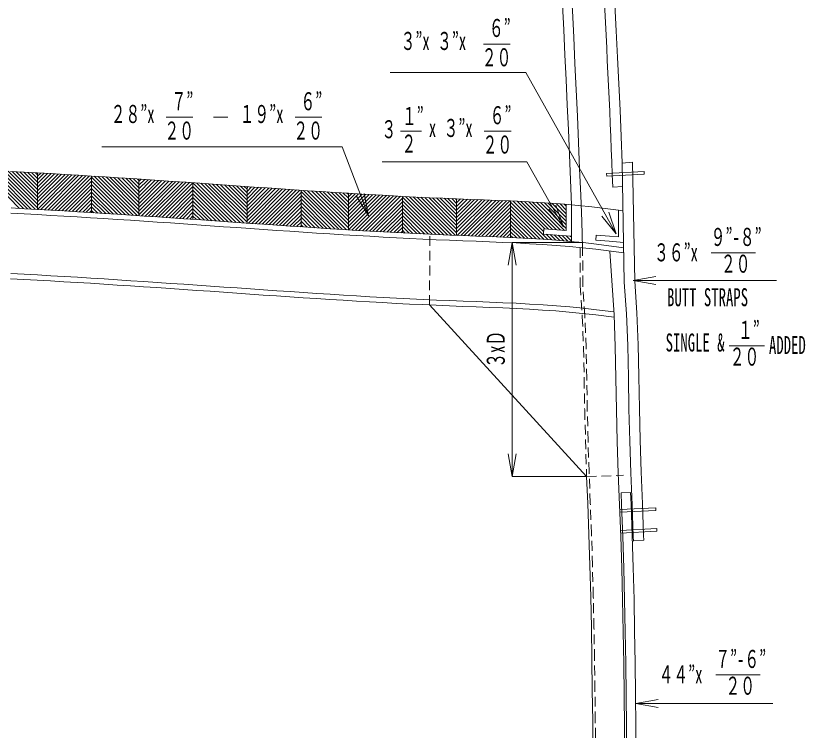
# Model space of a CAD drawing. Units: millimetres, scale not verified. Extents: x -8222 to 8222, y -5815 to 5815.
# Drawn here: x 2567 to 4492, y -820 to 921 of the extents above; entities that cross this region are included whole.
import ezdxf
from ezdxf.enums import TextEntityAlignment as Align

# ---------------------------------------------------------------- set-up
doc = ezdxf.new("R2010")
doc.units = ezdxf.units.MM
doc.header["$LTSCALE"] = 20
doc.linetypes.add('DASHED1', pattern=[1.8, 1.2, -0.6])
doc.layers.add('0-0_0', color=3, linetype='Continuous', lineweight=18)
doc.layers.add('0-2_寸法', color=2, linetype='Continuous', lineweight=18)
doc.styles.add('ＭＳ ゴシック', font='')
doc.styles.get('ＭＳ ゴシック').set_extended_font_data('MS Gothic')

msp = doc.modelspace()

# ---------------------------------------------------------------- linework, layer by layer
at = {"layer": '0-0_0'}
for p, q in [((4045.47, 562.41), (4070.77, 564.7)), ((2594.95, 450.75), (2504.27, 541.43)), ((2604.46, 450.22), (2510.38, 544.3)), ((2613.98, 449.69), (2519.84, 543.82)), ((2619.68, 452.96), (2529.32, 543.32)), ((2619.68, 461.94), (2538.8, 542.82)), ((2619.68, 470.92), (2548.28, 542.33)), ((2619.68, 479.9), (2557.77, 541.82)), ((2619.68, 488.88), (2567.26, 541.3)), ((2619.68, 497.87), (2576.76, 540.79)), ((2619.68, 506.85), (2586.25, 540.28)), ((2619.68, 515.83), (2595.76, 539.75)), ((2619.68, 524.81), (2605.27, 539.22)), ((4007.37, 537.06), (4098.77, 541.45)), ((4099.08, 535.11), (4098.77, 541.45)), ((2585.44, 451.28), (2504.27, 532.45)), ((2575.94, 451.8), (2504.27, 523.47)), ((2619.68, 533.79), (2614.78, 538.69)), ((2619.68, 538.41), (2619.68, 449.37)), ((2619.68, 530.35), (2627.3, 537.98)), ((2619.68, 521.37), (2635.8, 537.49)), ((2619.68, 512.39), (2644.29, 537)), ((2619.68, 503.41), (2652.79, 536.52)), ((2619.68, 494.43), (2661.27, 536.02)), ((2619.68, 485.45), (2669.75, 535.52)), ((2619.68, 476.47), (2678.24, 535.03)), ((2619.68, 467.49), (2686.72, 534.53)), ((2619.68, 458.51), (2695.19, 534.02)), ((2619.68, 449.53), (2703.66, 533.51)), ((2628.02, 448.89), (2712.14, 533)), ((2636.51, 448.4), (2720.61, 532.49)), ((2645.01, 447.92), (2729.07, 531.98)), ((2653.5, 447.43), (2737.53, 531.46)), ((2661.98, 446.93), (2745.99, 530.94)), ((2670.46, 446.43), (2751.53, 527.5)), ((2751.53, 530.6), (2751.53, 441.53)), ((2843.52, 435.68), (2751.53, 527.66)), ((2853.12, 435.05), (2757.97, 530.2)), ((2862.74, 434.41), (2767.55, 529.6)), ((2866.87, 439.26), (2777.13, 529)), ((2866.87, 448.24), (2786.71, 528.4)), ((2866.87, 457.22), (2796.3, 527.79)), ((2866.87, 466.2), (2805.89, 527.18)), ((2866.87, 475.18), (2815.48, 526.57)), ((2866.87, 484.16), (2825.08, 525.95)), ((2866.87, 493.14), (2834.68, 525.33)), ((2866.87, 502.12), (2844.28, 524.71)), ((2866.87, 511.1), (2853.89, 524.09)), ((2866.87, 520.08), (2863.5, 523.46)), ((2866.87, 523.23), (2866.87, 434.14)), ((2866.87, 517.12), (2872.61, 522.86)), ((2866.87, 508.14), (2881.04, 522.3)), ((2866.87, 499.16), (2889.46, 521.74)), ((2866.87, 490.18), (2897.88, 521.18)), ((2866.87, 481.2), (2906.3, 520.62)), ((2866.87, 472.22), (2914.72, 520.06)), ((4007.67, 530.72), (4007.37, 537.06)), ((4007.67, 530.72), (4099.08, 535.11)), ((2678.94, 445.93), (2751.53, 518.52)), ((2687.42, 445.43), (2751.53, 509.54)), ((2695.89, 444.92), (2751.53, 500.56)), ((2833.91, 436.3), (2751.53, 518.68)), ((2824.31, 436.92), (2751.53, 509.7)), ((2814.71, 437.54), (2751.53, 500.72)), ((2866.87, 463.24), (2923.13, 519.49)), ((2866.87, 454.26), (2931.54, 518.92)), ((2866.87, 445.28), (2939.95, 518.36)), ((2866.87, 436.3), (2948.37, 517.79)), ((2873.28, 433.72), (2956.77, 517.21)), ((2881.7, 433.16), (2965.18, 516.64)), ((2890.12, 432.6), (2973.58, 516.06)), ((2898.54, 432.04), (2981.99, 515.49)), ((2906.96, 431.48), (2990.39, 514.91)), ((2915.37, 430.91), (2998.66, 514.2)), ((2923.78, 430.34), (2998.66, 505.22)), ((2998.66, 514.33), (2998.66, 425.21)), ((3094.13, 418.55), (2998.66, 514.02)), ((3084.47, 419.22), (2998.66, 505.04)), ((3103.79, 417.87), (3007.97, 513.69)), ((3113.44, 417.2), (3017.62, 513.02)), ((3123.09, 416.52), (3027.27, 512.35)), ((3130.42, 418.18), (3036.92, 511.68)), ((3130.42, 427.16), (3046.57, 511)), ((3130.42, 436.14), (3056.23, 510.33)), ((3130.42, 445.12), (3065.89, 509.65)), ((3130.42, 454.1), (3075.54, 508.98)), ((3130.42, 463.08), (3085.2, 508.3)), ((3130.42, 472.06), (3094.85, 507.63)), ((3130.42, 481.04), (3104.51, 506.95)), ((3130.42, 490.02), (3114.17, 506.27)), ((3130.42, 499), (3123.82, 505.6)), ((3130.42, 505.14), (3130.42, 416.01)), ((3130.42, 502.28), (3133.09, 504.95)), ((3130.42, 493.3), (3141.49, 504.36)), ((3130.42, 484.32), (3149.88, 503.78)), ((3130.42, 475.34), (3158.28, 503.19)), ((3130.42, 466.36), (3166.68, 502.61)), ((3130.42, 457.38), (3175.07, 502.03)), ((3130.42, 448.4), (3183.47, 501.45)), ((3130.42, 439.42), (3191.87, 500.87)), ((4022.25, 503.31), (4046.46, 505.5)), ((2704.36, 444.41), (2751.53, 491.58)), ((2712.83, 443.9), (2751.53, 482.6)), ((2805.12, 438.15), (2751.53, 491.74)), ((2795.53, 438.76), (2751.53, 482.75)), ((2932.19, 429.77), (2998.66, 496.24)), ((2940.6, 429.2), (2998.66, 487.26)), ((3074.82, 419.9), (2998.66, 496.06)), ((3065.16, 420.57), (2998.66, 487.08)), ((3130.42, 430.44), (3200.27, 500.29)), ((3130.42, 421.46), (3208.68, 499.71)), ((3133.73, 415.78), (3217.08, 499.13)), ((3142.12, 415.2), (3225.49, 498.56)), ((3150.52, 414.61), (3233.9, 497.99)), ((3158.92, 414.03), (3242.31, 497.42)), ((3167.32, 413.45), (3250.72, 496.85)), ((3175.71, 412.87), (3259.13, 496.29)), ((3184.12, 412.29), (3262.2, 490.37)), ((3192.52, 411.71), (3262.2, 481.39)), ((3262.2, 496.08), (3262.2, 406.98)), ((3354.11, 401.03), (3262.2, 492.95)), ((3344.53, 401.63), (3262.2, 483.97)), ((3363.7, 400.43), (3268.46, 495.66)), ((3373.26, 399.84), (3278.09, 495.02)), ((3377.53, 404.55), (3287.7, 494.39)), ((3377.53, 413.53), (3297.31, 493.75)), ((3377.53, 422.51), (3306.92, 493.12)), ((3377.53, 431.49), (3316.53, 492.5)), ((3377.53, 440.47), (3326.12, 491.88)), ((3377.53, 449.45), (3335.72, 491.27)), ((3377.53, 458.43), (3345.31, 490.65)), ((3377.53, 467.42), (3354.89, 490.06)), ((3377.53, 476.4), (3364.47, 489.46)), ((3377.53, 485.38), (3374.05, 488.86)), ((3377.53, 488.64), (3377.53, 399.58)), ((3377.53, 479.98), (3385.7, 488.15)), ((3377.53, 471), (3394.17, 487.64)), ((3377.53, 462.02), (3402.64, 487.13)), ((3377.53, 453.04), (3411.11, 486.62)), ((3377.53, 444.06), (3419.6, 486.12)), ((3377.53, 435.08), (3428.08, 485.63)), ((3377.53, 426.1), (3436.57, 485.13)), ((3377.53, 417.12), (3445.06, 484.64)), ((3377.53, 408.14), (3453.56, 484.17)), ((3377.93, 399.56), (3462.07, 483.7)), ((3386.4, 399.04), (3470.58, 483.22)), ((3394.86, 398.53), (3479.09, 482.75)), ((3403.34, 398.03), (3487.62, 482.3)), ((3411.82, 397.53), (3496.14, 481.85)), ((3420.3, 397.03), (3504.67, 481.4)), ((2721.3, 443.39), (2751.53, 473.62)), ((2729.76, 442.87), (2751.53, 464.64)), ((2785.94, 439.37), (2751.53, 473.77)), ((2776.35, 439.98), (2751.53, 464.79)), ((2949.01, 428.63), (2998.66, 478.28)), ((2957.41, 428.05), (2998.66, 469.3)), ((3055.51, 421.25), (2998.66, 478.1)), ((3045.85, 421.92), (2998.66, 469.12)), ((3200.92, 411.13), (3262.2, 472.41)), ((3209.33, 410.56), (3262.2, 463.43)), ((3334.95, 402.23), (3262.2, 474.99)), ((3325.36, 402.85), (3262.2, 466.01)), ((3428.79, 396.53), (3509.4, 477.15)), ((3437.28, 396.05), (3509.4, 468.17)), ((3509.4, 481.15), (3509.4, 392.14)), ((3600.78, 387.86), (3509.4, 479.23)), ((3591.4, 388.25), (3509.4, 470.25)), ((3610.14, 387.47), (3516.84, 480.77)), ((3619.51, 387.08), (3526.29, 480.3)), ((3628.87, 386.7), (3535.75, 479.82)), ((3638.21, 386.34), (3545.19, 479.36)), ((3641.35, 392.18), (3554.62, 478.92)), ((3641.35, 401.16), (3564.04, 478.47)), ((3641.35, 410.14), (3573.46, 478.03)), ((3641.35, 419.12), (3582.86, 477.61)), ((3641.35, 428.1), (3592.25, 477.21)), ((3641.35, 437.08), (3601.64, 476.8)), ((3641.35, 446.06), (3611.02, 476.4)), ((3641.35, 455.04), (3620.38, 476.02)), ((3641.35, 464.02), (3629.73, 475.64)), ((3641.35, 473), (3639.09, 475.26)), ((3641.35, 475.17), (3641.35, 386.22)), ((3641.35, 474.39), (3642.1, 475.14)), ((3641.35, 465.41), (3650.75, 474.81)), ((3641.35, 456.43), (3659.4, 474.48)), ((3641.35, 447.45), (3668.05, 474.15)), ((3641.35, 438.47), (3676.7, 473.82)), ((3641.35, 429.49), (3685.35, 473.49)), ((3641.35, 420.51), (3694.01, 473.16)), ((3641.35, 411.53), (3702.66, 472.84)), ((3641.35, 402.55), (3711.3, 472.5)), ((3641.35, 393.57), (3719.94, 472.16)), ((3642.92, 386.16), (3728.58, 471.81)), ((3651.56, 385.82), (3737.21, 471.47)), ((3660.21, 385.48), (3745.83, 471.11)), ((3668.86, 385.16), (3754.44, 470.74)), ((3677.51, 384.83), (3763.05, 470.36)), ((3686.16, 384.5), (3771.65, 469.99)), ((3694.81, 384.17), (3773.33, 462.69)), ((3773.33, 469.92), (3773.33, 380.9)), ((3864.36, 375.72), (3773.33, 466.75)), ((3853.79, 395.27), (3779.44, 469.62)), ((3856.28, 401.76), (3788.88, 469.16)), ((3865.95, 401.07), (3798.32, 468.7)), ((3875.62, 400.38), (3807.77, 468.23)), ((3885.28, 399.7), (3817.28, 467.7)), ((3895.06, 398.9), (3826.79, 467.17)), ((3904.85, 398.09), (3836.31, 466.63)), ((3908.91, 403.01), (3845.88, 466.04)), ((3908.91, 411.99), (3855.49, 465.42)), ((3908.91, 420.97), (3865.09, 464.79)), ((3908.91, 429.95), (3874.72, 464.14)), ((3908.91, 438.93), (3884.44, 463.4)), ((3908.91, 447.91), (3894.16, 462.67)), ((2738.22, 442.35), (2751.53, 455.66)), ((2746.68, 441.83), (2751.53, 446.68)), ((2766.77, 440.58), (2751.53, 455.81)), ((2757.19, 441.18), (2751.53, 446.83)), ((2965.82, 427.48), (2998.66, 460.32)), ((2974.22, 426.9), (2998.66, 451.34)), ((3036.2, 422.6), (2998.66, 460.14)), ((3026.55, 423.27), (2998.66, 451.16)), ((3217.73, 409.98), (3262.2, 454.45)), ((3226.14, 409.41), (3262.2, 445.47)), ((3315.76, 403.47), (3262.2, 457.03)), ((3306.16, 404.08), (3262.2, 448.05)), ((3445.78, 395.57), (3509.4, 459.19)), ((3454.29, 395.09), (3509.4, 450.21)), ((3582, 388.67), (3509.4, 461.27)), ((3572.6, 389.09), (3509.4, 452.29)), ((3563.2, 389.51), (3509.4, 443.31)), ((3703.46, 383.84), (3773.33, 453.71)), ((3712.1, 383.5), (3773.33, 444.73)), ((3854.69, 376.41), (3773.33, 457.77)), ((3845.11, 377.01), (3773.33, 448.79)), ((3908.91, 456.89), (3903.87, 461.93)), ((3921.61, 460.38), (3921.61, 371.15)), ((2982.62, 426.32), (2998.66, 442.36)), ((2991.02, 425.74), (2998.66, 433.38)), ((3016.89, 423.94), (2998.66, 442.18)), ((3007.24, 424.61), (2998.66, 433.2)), ((3234.55, 408.84), (3262.2, 436.49)), ((3242.96, 408.27), (3262.2, 427.51)), ((3296.55, 404.71), (3262.2, 439.07)), ((3286.94, 405.34), (3262.2, 430.09)), ((3462.79, 394.61), (3509.4, 441.23)), ((3471.31, 394.15), (3509.4, 432.25)), ((3553.78, 389.95), (3509.4, 434.33)), ((3544.34, 390.41), (3509.4, 425.35)), ((3720.75, 383.17), (3773.33, 435.75)), ((3729.38, 382.81), (3773.33, 426.77)), ((3835.54, 377.59), (3773.33, 439.81)), ((3825.98, 378.18), (3773.33, 430.83)), ((3251.38, 407.71), (3262.2, 418.53)), ((3259.79, 407.14), (3262.2, 409.55)), ((3277.33, 405.98), (3262.2, 421.11)), ((3267.71, 406.61), (3262.2, 412.12)), ((3479.83, 393.69), (3509.4, 423.27)), ((3488.35, 393.23), (3509.4, 414.29)), ((3496.88, 392.78), (3509.4, 405.31)), ((3534.91, 390.86), (3509.4, 416.37)), ((3525.47, 391.32), (3509.4, 407.39)), ((3738, 382.45), (3773.33, 417.79)), ((3746.62, 382.1), (3773.33, 408.81)), ((3816.45, 378.73), (3773.33, 421.84)), ((3806.97, 379.23), (3773.33, 412.86)), ((3505.42, 392.34), (3509.4, 396.33)), ((3516.01, 391.8), (3509.4, 398.41)), ((3755.24, 381.74), (3773.33, 399.83)), ((3763.83, 381.34), (3773.33, 390.85)), ((3797.49, 379.72), (3773.33, 403.88)), ((3788.01, 380.22), (3773.33, 394.9)), ((3778.6, 380.66), (3773.33, 385.92)), ((3874.03, 375.03), (3860.32, 388.74)), ((3883.69, 374.34), (3869.99, 388.05)), ((3893.47, 373.55), (3879.66, 387.36)), ((3903.27, 372.73), (3889.37, 386.63)), ((3913.06, 371.92), (3899.16, 385.82)), ((3772.41, 380.95), (3773.33, 381.87)), ((3921.61, 372.35), (3908.96, 385)), ((3921.61, 381.33), (3918.75, 384.19)), ((3575.49, 216.45), (3958.69, -201.87)), ((4065.71, -240.93), (4042.87, -241.83)), ((4039.35, -282.33), (4127.07, -277.82)), ((4039.59, -288.67), (4127.4, -284.17)), ((4127.07, -277.82), (4127.4, -284.17)), ((4041.24, -333.09), (4129.67, -328.56)), ((4041.48, -339.44), (4130, -334.9)), ((4129.67, -328.56), (4130, -334.9)), ((4097.96, -356.62), (4072.59, -357.42))]:
    msp.add_line(p, q, dxfattribs=at)
at = {"layer": '0-0_0', "color": 1, "linetype": 'DASHED1'}
for p, q in [((3575.49, 216.45), (3576.36, 388.92)), ((3958.69, -201.87), (4048.78, -198.73))]:
    msp.add_line(p, q, dxfattribs=at)
at = {"layer": '0-0_0'}
for points in [[(4045.47, 562.41), (4050.53, 272.16), (4055.82, 194.78), (4058.93, 117.27), (4060.58, 39.73), (4061.84, -37.83), (4063.7, -115.37), (4066.4, -192.89), (4069.43, -270.4), (4072.32, -347.91), (4072.67, -358.91)], [(4070.77, 564.7), (4075.83, 274.45), (4081.12, 197.07), (4084.22, 119.57), (4085.88, 42.02), (4087.14, -35.54), (4089, -113.08), (4091.69, -190.6), (4094.73, -268.11), (4097.62, -345.62), (4097.97, -356.62)], [(2553.74, 542.04), (2586.71, 540.25), (2619.68, 538.41), (2652.65, 536.53), (2685.61, 534.59), (2718.58, 532.62), (2751.53, 530.6), (2784.49, 528.54), (2817.45, 526.45), (2850.4, 524.32), (2883.35, 522.15), (2916.3, 519.95), (2949.24, 517.73), (2982.19, 515.47), (3015.13, 513.2), (3048.07, 510.9), (3081.01, 508.6), (3113.95, 506.29), (3146.89, 503.99), (3179.84, 501.7), (3212.78, 499.43), (3245.72, 497.18), (3278.67, 494.98), (3311.62, 492.81), (3344.57, 490.7)], [(3344.57, 490.7), (3377.53, 488.64), (3410.49, 486.65), (3443.46, 484.73), (3476.43, 482.9), (3509.4, 481.15), (3542.38, 479.49), (3575.37, 477.94), (3608.36, 476.5), (3641.35, 475.17), (3674.35, 473.91), (3707.35, 472.66), (3740.34, 471.35), (3773.33, 469.92), (3806.31, 468.31), (3839.28, 466.47), (3872.24, 464.33), (3905.16, 461.83), (3938.06, 458.93), (3970.9, 455.56), (4003.69, 451.66), (4036.41, 447.2), (4047.5, 445.51)], [(2749.74, 441.64), (2717.3, 443.63), (2684.85, 445.58), (2652.39, 447.49), (2619.94, 449.36), (2587.48, 451.17), (2555.02, 452.94)], [(3921.61, 383.95), (3886.05, 386.91), (3853.42, 389.23), (3854.19, 401.91), (3887.02, 399.57), (3908.91, 397.75), (3908.91, 460.38)], [(4049.06, 368.79), (4013.5, 371.75), (3980.87, 374.07), (3981.64, 386.75), (4014.47, 384.41), (4036.36, 382.59), (4036.36, 447.2)], [(2748.96, 428.97), (2716.53, 430.96), (2684.09, 432.91), (2651.66, 434.81), (2619.22, 436.68), (2586.78, 438.49), (2554.34, 440.26)], [(4049.28, 343.15), (3981.1, 352.09), (3948.81, 355.75), (3916.47, 358.89), (3884.09, 361.58), (3851.68, 363.89), (3819.25, 365.86), (3786.8, 367.57), (3754.35, 369.06), (3721.88, 370.41), (3689.42, 371.67), (3656.95, 372.9), (3624.48, 374.16), (3592.02, 375.51), (3559.56, 376.96), (3527.11, 378.52), (3494.66, 380.18), (3462.21, 381.92), (3429.77, 383.75), (3397.34, 385.66), (3364.91, 387.63), (3332.48, 389.66), (3300.05, 391.75), (3267.63, 393.89), (3235.21, 396.06), (3202.8, 398.27), (3170.38, 400.5), (3137.97, 402.75), (3105.56, 405.02), (3073.15, 407.28), (3040.73, 409.55), (3008.32, 411.81), (2975.91, 414.05), (2943.49, 416.28), (2911.07, 418.48), (2878.65, 420.64), (2846.23, 422.77), (2813.81, 424.87), (2781.38, 426.94), (2748.96, 428.97)], [(4049.06, 355.99), (3982.63, 364.7), (3950.14, 368.38), (3917.61, 371.54), (3885.07, 374.25), (3852.52, 376.56), (3819.97, 378.54), (3787.43, 380.25), (3754.9, 381.75), (3722.39, 383.1), (3689.91, 384.36), (3657.44, 385.59), (3624.99, 386.85), (3592.57, 388.19), (3560.15, 389.65), (3527.73, 391.2), (3495.32, 392.86), (3462.91, 394.6), (3430.5, 396.43), (3398.09, 398.33), (3365.69, 400.3), (3333.28, 402.34), (3300.88, 404.42), (3268.48, 406.56), (3236.06, 408.74), (3203.66, 410.94), (3171.26, 413.17), (3138.85, 415.42), (3106.44, 417.69), (3074.03, 419.95), (3041.62, 422.22), (3009.2, 424.48), (2976.78, 426.72), (2944.36, 428.95), (2911.93, 431.15), (2879.5, 433.31), (2847.06, 435.45), (2814.62, 437.55), (2782.18, 439.61), (2749.74, 441.64)], [(4051.96, -1352.87), (4053.57, -1275.64), (4054.09, -1198.38), (4053.77, -1121.1), (4053.06, -1043.8), (4052.35, -966.48), (4051.68, -889.17), (4050.96, -811.86), (4050.13, -734.55), (4049.11, -657.25), (4047.83, -579.96), (4046.22, -502.68), (4044.23, -425.42), (4041.81, -348.16), (4038.92, -270.92), (4035.89, -193.65), (4033.19, -116.34), (4031.3, -39), (4030.05, 38.32), (4028.43, 115.56), (4025.41, 192.7), (4014.82, 347.67)], [(2749.44, 281.86), (2717, 283.85), (2684.55, 285.8), (2652.1, 287.71), (2619.64, 289.57), (2587.18, 291.39), (2554.72, 293.16)], [(2748.66, 269.18), (2716.23, 271.17), (2683.79, 273.12), (2651.36, 275.03), (2618.92, 276.89), (2586.48, 278.71), (2554.04, 280.48)], [(4024.95, 199.33), (3982.34, 204.91), (3949.84, 208.59), (3917.31, 211.75), (3884.77, 214.46), (3852.22, 216.78), (3819.67, 218.76), (3787.13, 220.47), (3754.6, 221.97), (3722.09, 223.32), (3689.61, 224.57), (3657.14, 225.8), (3624.69, 227.07), (3592.27, 228.41), (3559.85, 229.86), (3527.44, 231.42), (3495.02, 233.07), (3462.61, 234.82), (3430.2, 236.65), (3397.8, 238.55), (3365.39, 240.52), (3332.98, 242.55), (3300.58, 244.64), (3268.18, 246.77), (3235.77, 248.95), (3203.36, 251.16), (3170.96, 253.39), (3138.55, 255.64), (3106.14, 257.9), (3073.73, 260.17), (3041.32, 262.43), (3008.9, 264.69), (2976.48, 266.94), (2944.06, 269.16), (2911.63, 271.36), (2879.2, 273.53), (2846.76, 275.66), (2814.33, 277.76), (2781.89, 279.83), (2749.44, 281.86)], [(4025.65, 186.43), (3980.8, 192.31), (3948.51, 195.96), (3916.17, 199.1), (3883.79, 201.8), (3851.38, 204.1), (3818.95, 206.08), (3786.51, 207.78), (3754.05, 209.28), (3721.59, 210.63), (3689.12, 211.88), (3656.65, 213.11), (3624.18, 214.38), (3591.72, 215.72), (3559.26, 217.18), (3526.81, 218.73), (3494.36, 220.39), (3461.91, 222.14), (3429.47, 223.97), (3397.04, 225.87), (3364.61, 227.84), (3332.18, 229.88), (3299.75, 231.97), (3267.33, 234.1), (3234.92, 236.28), (3202.5, 238.49), (3170.08, 240.72), (3137.67, 242.97), (3105.26, 245.23), (3072.85, 247.5), (3040.43, 249.77), (3008.02, 252.02), (2975.61, 254.27), (2943.19, 256.49), (2910.78, 258.69), (2878.36, 260.85), (2845.93, 262.99), (2813.51, 265.09), (2781.09, 267.15), (2748.66, 269.18)], [(3958.69, -201.87), (3961.25, -267.21), (3964.1, -343.1), (3966.54, -419.01), (3968.54, -494.93), (3970.17, -570.86), (3971.47, -646.79), (3972.51, -722.73), (3973.36, -798.67), (3974.07, -874.62)], [(4042.87, -241.83), (4044, -270.72), (4046.88, -347.99), (4049.31, -425.27), (4051.3, -502.57), (4052.91, -579.87), (4054.19, -657.18), (4055.21, -734.49), (4056.04, -811.81), (4056.76, -889.12), (4057.43, -966.44), (4058.14, -1043.75), (4058.85, -1121.07), (4059.17, -1198.39), (4058.52, -1295.85)], [(4065.71, -240.93), (4066.81, -269.19), (4069.71, -346.52), (4072.14, -423.87), (4074.13, -501.24), (4075.74, -578.61), (4077.03, -655.99), (4078.06, -733.38), (4078.89, -810.77), (4079.61, -888.17), (4080.29, -965.57), (4081, -1042.97), (4081.71, -1120.36), (4082.03, -1197.74), (4081.36, -1296.32)]]:
    msp.add_lwpolyline(points, dxfattribs=at)
at = {"layer": '0-0_0', "color": 1, "linetype": 'DASHED1'}
for points in [[(3942.48, 355.19), (3942.88, 264.03), (3948.06, 188.26), (3951.02, 112.37), (3952.6, 36.44), (3953.83, -39.49), (3958.69, -201.87)], [(3970.45, -342.88), (3967.59, -266.96), (3964.62, -191.08), (3962.01, -115.23), (3960.18, -39.37), (3958.94, 36.56), (3957.37, 112.56), (3954.41, 188.6), (3949.21, 264.52), (3948.81, 355.75)], [(3980.42, -874.56), (3979.71, -798.61), (3978.86, -722.65), (3977.82, -646.69), (3976.52, -570.73), (3974.89, -494.78), (3972.89, -418.82), (3970.45, -342.88)]]:
    msp.add_lwpolyline(points, dxfattribs=at)
at = {"layer": '0-0_0'}
for centre, radius, start, end in [((-21680.01, -437.61), 25744.87, 2.22611, 6.81709), ((-30196.82, -826.46), 34142.69, 2.15999, 5.43856), ((-30173.33, -828.64), 34142.69, 1.98794, 5.43856), ((-21680.01, -437.61), 25719.47, 2.09656, 4.29973)]:
    msp.add_arc(centre, radius, start, end, dxfattribs=at)
at = {"layer": '0-2_寸法'}
for p, q in [((3772.49, 852.57), (3707, 852.57)), ((3810.7, 783.24), (3479.5, 783.24)), ((4031, 389.81), (3810.7, 783.24)), ((2998.66, 673.89), (2933.17, 673.89)), ((3083.6, 673.89), (3048.33, 673.89)), ((3313.05, 673.89), (3247.56, 673.89)), ((3555.56, 639.81), (3504.76, 639.81)), ((3774.41, 639.81), (3708.93, 639.81)), ((3362.7, 602.22), (2776.09, 602.22)), ((3426.36, 433.44), (3362.7, 602.22)), ((3426.36, 433.44), (3397.8, 481.61)), ((3426.36, 433.44), (3415.99, 488.47)), ((3901.95, 406.55), (3866.42, 449.84)), ((3901.95, 406.55), (3883.37, 459.38)), ((4031, 389.81), (3995.58, 433.18)), ((4031, 389.81), (4012.54, 442.68)), ((3776.91, 368.55), (3767.18, 313.4)), ((3948.36, 368.55), (3776.91, 368.55)), ((3776.91, 368.55), (3786.63, 313.4)), ((4262.41, 343.48), (4370.66, 343.48)), ((4072.13, 276.37), (4127.28, 286.09)), ((4072.13, 276.37), (4127.28, 266.64)), ((4072.13, 276.37), (4421.88, 276.37)), ((4306.29, 116.97), (4392.2, 116.97)), ((3776.91, -201.87), (3786.63, -146.72)), ((3958.69, -201.87), (3776.91, -201.87)), ((4273.56, -685.21), (4381.81, -685.21)), ((4078.29, -755.08), (4133.44, -745.36)), ((4078.29, -755.08), (4133.44, -764.81)), ((4078.29, -755.08), (4412.45, -755.08))]:
    msp.add_line(p, q, dxfattribs=at)
for points in [[(3901.95, 406.55), (3812.4, 565.64), (3460.16, 565.64)], [(3776.91, 368.55), (3776.91, -201.87), (3767.18, -146.72)]]:
    msp.add_lwpolyline(points, dxfattribs=at)

# ---------------------------------------------------------------- texts
at = {"layer": '0-2_寸法', "style": 'ＭＳ ゴシック', "width": 0.6}
for s, p in [('６”', (3720.26, 856.56)), ('３”x ３”x', (3505, 824.76)), ('２０', (3703.07, 784.98)), ('７”', (2946.43, 677.88)), ('６”', (3260.82, 677.88)), ('２８”x', (2798.14, 646.78)), ('１９”x', (3112.53, 646.78)), ('１”', (3508.17, 641.84)), ('６”', (3722.19, 643.8)), ('２０', (2929.24, 606.3)), ('２０', (3243.63, 606.3)), ('３', (3458.38, 609.63)), ('x ３”x', (3573.89, 612.7)), ('２', (3507.18, 574.44)), ('２０', (3705, 572.23)), ('９”-８”', (4261.17, 347.12)), ('３６”x', (4123.05, 309.48)), ('２０', (4286.11, 281.79)), ('BUTT STRAPS', (4154.75, 200.2)), ('１”', (4327.71, 120.61)), ('SINGLE & ', (4151.23, 89.76)), ('ADDED', (4403.21, 83.57)), ('２０', (4307.65, 55.28)), ('７”-６”', (4272.33, -681.57)), ('４４”x', (4134.2, -719.21)), ('２０', (4297.26, -746.9))]:
    msp.add_text(s, height=43.99, dxfattribs=at).set_placement(p, align=Align.BOTTOM_LEFT)
msp.add_text('３xＤ', height=43.99, rotation=90, dxfattribs=at).set_placement((3772.31, 63.35), align=Align.BOTTOM_LEFT)

doc.saveas('drawing.dxf')
